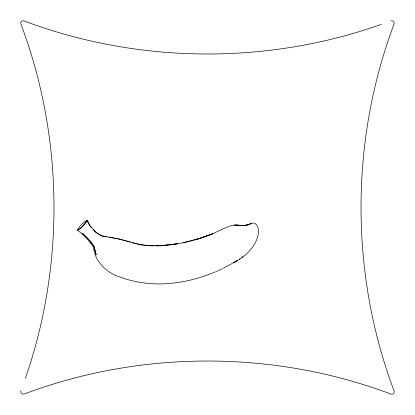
<?xml version="1.0" encoding="UTF-8"?>
<svg xmlns="http://www.w3.org/2000/svg" width="415" height="415" viewBox="0 0 415 415"><rect width="100%" height="100%" fill="white"/><g stroke="black" fill="none" stroke-linecap="round" stroke-linejoin="round"><path stroke-width="0.62" d="M20.89 391.013L20.776 391.454L20.88 391.044M130.139 242.106L125.517 240.742A172.692 166.809 76.4 0 0 118.519 238.941L101.971 235.964L95.746 232.193L89.666 225.324L87.3 220.567C85.008 224.432 81.667 228.4 77.496 230.216L77.392 229.998C79.685 226.134 83.026 222.165 87.197 220.349L89.666 225.324A27.447 26.513 76.4 0 0 91.44 227.84M25.414 378.247C65.046 264.474 63.36 136.727 20.89 23.987C20.153 22.166 22.166 20.153 23.987 20.89C137.744 63.734 266.793 65.093 381.328 24.319M241.914 257.3L242.879 256.537M239.014 259.733C248.761 253.539 257.663 243.294 258.67 231.399C258.421 228.105 257.259 223.239 253.228 222.985M231.274 263.93L232.213 263.369M232.68 263.094L235.824 261.258M236.877 260.646L238.132 259.946M230.807 264.205L223.384 268.137M222.399 268.63L218.191 270.606M216.168 271.519L217.693 270.834M212.75 272.94C196.835 279.414 179.794 283.248 162.607 283.896A124.578 120.334 76.4 0 1 144.581 283.014L140.104 282.361A124.578 120.334 76.4 0 1 126.845 279.373L116.345 275.799A42.48 41.033 76.4 0 1 99.118 262.166A26.472 25.569 76.4 0 1 95.326 255.08L92.913 246.277L87.876 239.787L81.605 233.552A70.047 67.661 76.4 0 0 77.496 230.216A23.914 23.1 76.4 0 0 86.315 220.562A27.447 26.513 76.4 0 0 87.031 222.274M213.326 272.707L215.499 271.82M251.936 223.13C246.536 226.201 240.269 225.444 234.351 225.08A22.597 21.829 76.4 0 1 238.194 224.997L240.534 225.392A20.797 20.086 76.4 0 0 250.883 223.664M391.039 20.88C392.746 20.159 394.888 22.145 394.11 23.987C350.001 140.97 350.001 274.03 394.11 391.013C394.847 392.834 392.834 394.847 391.013 394.11C274.03 350.001 140.97 350.001 23.987 394.11L21.808 393.83L20.807 392.362M195.745 239.621L211.961 234.008L226.154 227.513A22.597 21.829 76.4 0 1 234.428 225.205M188.784 241.489L202.359 237.634L212.843 233.795L200.04 238.407L183.072 242.754M189.665 241.276L182.19 242.967L169.164 245.042M163.588 245.581L159.962 245.882M164.828 245.462L167.925 245.161M140.28 244.902L141.525 245.063M106.722 236.638L101.971 235.964A27.447 26.513 76.4 0 1 97.712 233.64M109.093 237.032L118.519 238.941L139.917 244.528L148.637 245.654L159.915 245.763L177.329 243.807L170.046 244.829L157.41 245.877A88.115 85.111 76.4 0 1 155.532 245.908M238.475 225.444L237.313 225.21A22.597 21.829 76.4 0 0 235.388 225.163M87.3 220.567L89.666 225.324M97.209 233.292A27.447 26.513 76.4 0 1 93.048 229.697M153.649 245.898A88.115 85.111 76.4 0 1 149.893 245.753L147.387 245.561A88.115 85.111 76.4 0 1 132.556 242.822M240.005 258.763A45.541 43.99 76.4 0 1 239.076 259.365M252.346 223.197A4.591 4.435 76.4 0 0 251.054 223.343A20.797 20.086 76.4 0 1 243.776 225.61M236.597 261.077L233.562 262.882L237.759 260.433L236.597 261.077M88.758 239.574L82.486 233.339A70.047 67.661 76.4 0 1 93.193 245.115A8.876 8.57 76.4 0 1 94.843 249.259A26.472 25.569 76.4 0 0 96.207 254.867L93.795 246.064L88.758 239.574"/></g></svg>
